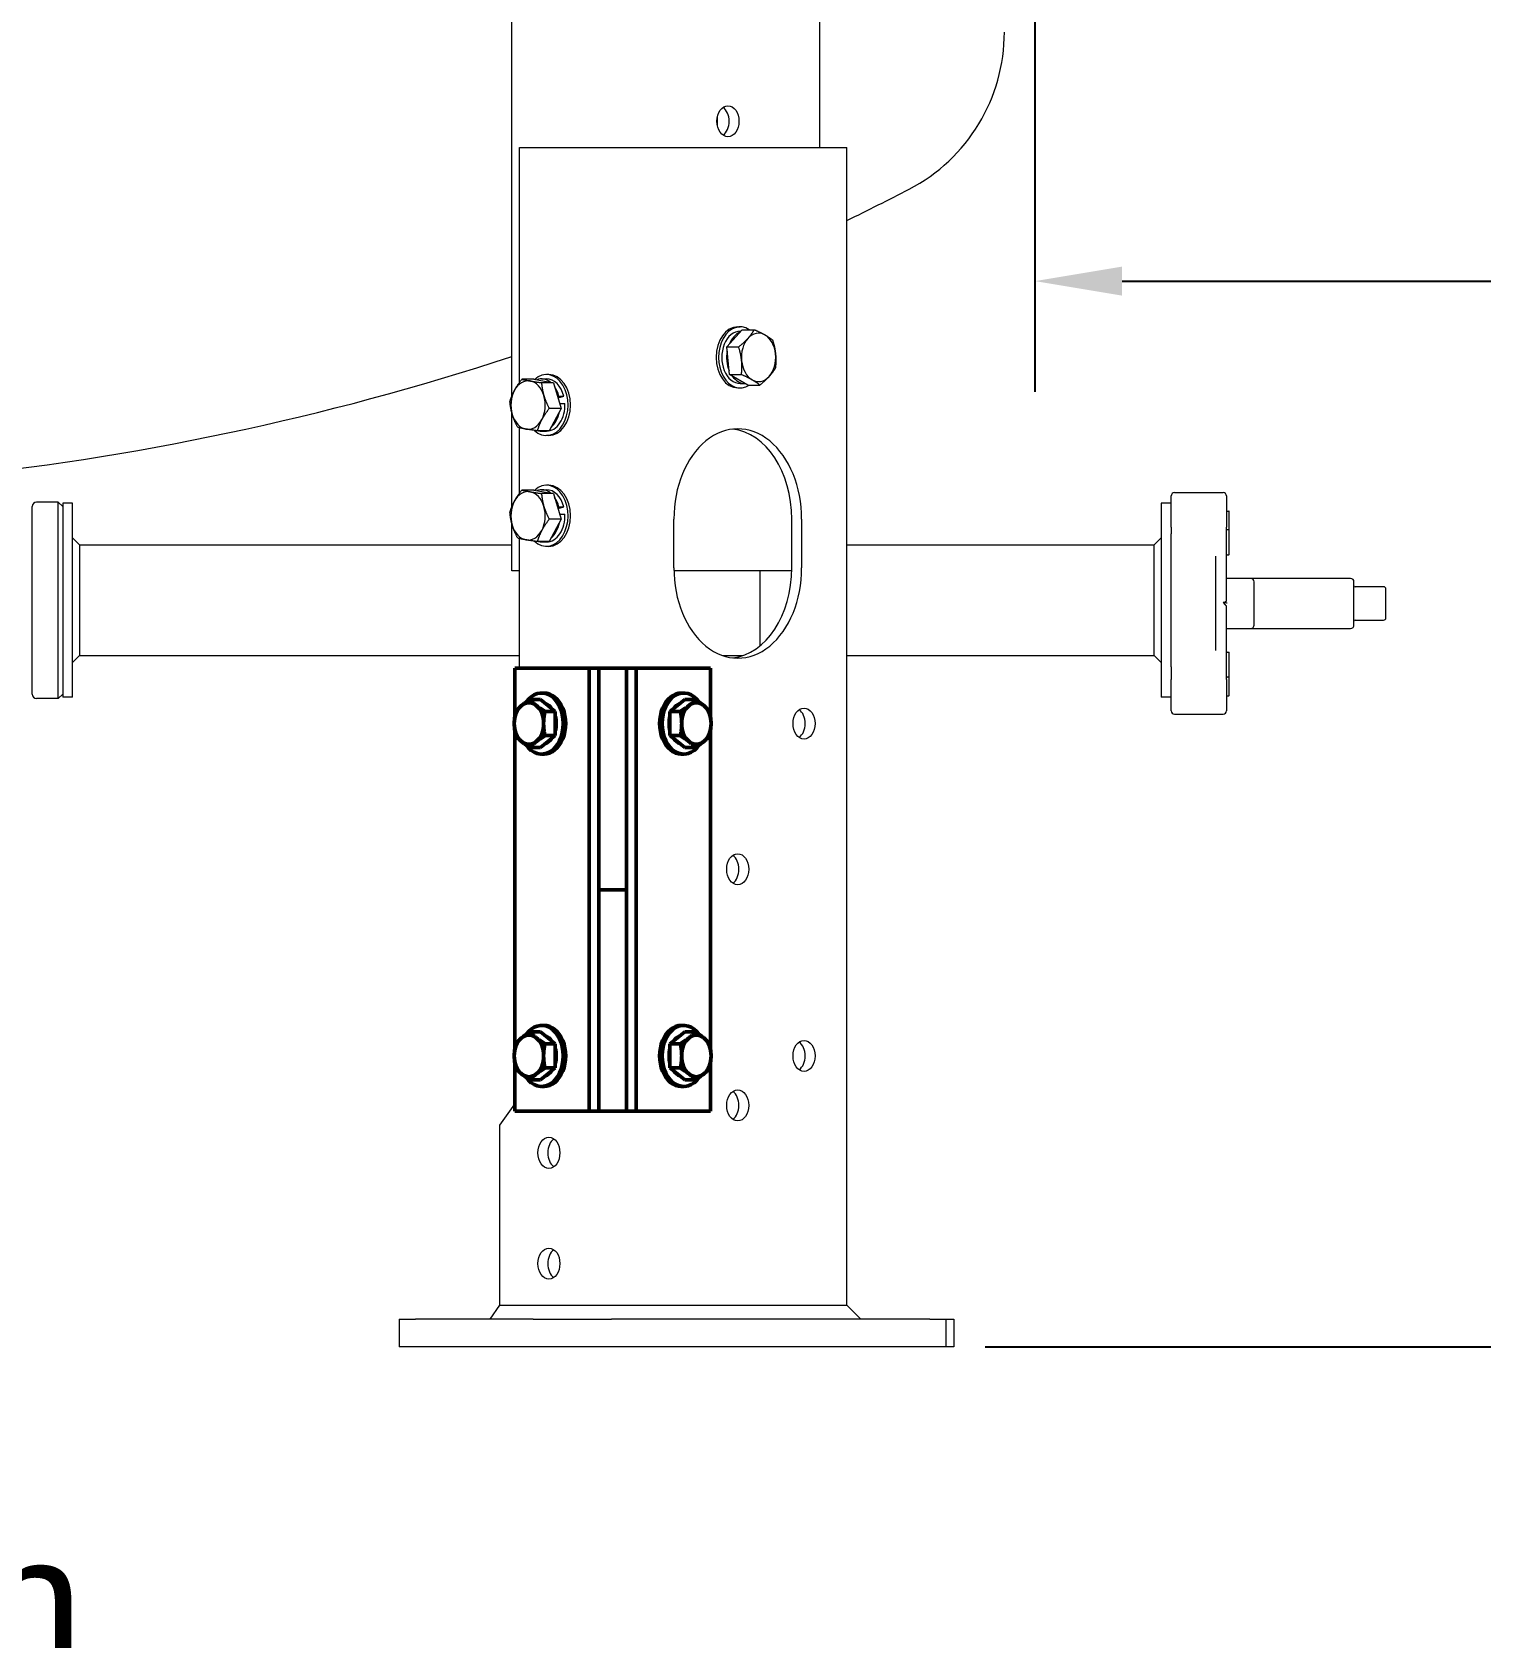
# Model space of a CAD drawing. Header units: inches. Extents: x 20 to 536, y 8 to 344.
# Drawn here: x 115.26 to 141.4, y 42.49 to 71.48 of the extents above; entities that cross this region are included whole.
import ezdxf

# ---------------------------------------------------------------- set-up
doc = ezdxf.new("R2010")
doc.units = ezdxf.units.IN
doc.header["$LTSCALE"] = 16
doc.header["$MEASUREMENT"] = 0
for name, color, linetype, lineweight in [('Dimension (ANSI)', 7, 'Continuous', 25), ('Symbol (ANSI)', 7, 'Continuous', 25), ('Visible (ANSI)', 7, 'Continuous', 50)]:
    doc.layers.add(name, color=color, linetype=linetype, lineweight=lineweight)
doc.styles.add('MEMCOR Medium', font='arial.ttf')
doc.dimstyles.new('Default (ANSI)', dxfattribs={"dimscale": 16, "dimtxt": 0.15, "dimasz": 0.098425, "dimexe": 0.125, "dimexo": 0.0625, "dimgap": 0.031496, "dimtad": 0, "dimtih": 1, "dimtoh": 1, "dimdec": 4, "dimrnd": 1e-08, "dimzin": 3, "dimdsep": 46, "dimlunit": 5, "dimtxsty": 'MEMCOR Medium', "dimcen": 0.09, "dimdle": 0.393701, "dimclrd": 256, "dimclre": 256, "dimclrt": 256, "dimadec": 0, "dimazin": 1, "dimtfac": 0.8, "dimtofl": 0, "dimtmove": 0, "dimatfit": 3, "dimfxl": 1, "dimfrac": 1, "dimtolj": 1, "dimtzin": 4, "dimlwd": -1, "dimlwe": -1, "dimarcsym": 0})
doc.dimstyles.new('Default (ANSI)$7', dxfattribs={"dimscale": 16, "dimtxt": 0.15, "dimasz": 0.098425, "dimexe": 0.125, "dimexo": 0.0625, "dimgap": 0.031496, "dimtad": 0, "dimtih": 1, "dimtoh": 1, "dimdec": 4, "dimrnd": 1e-08, "dimzin": 3, "dimdsep": 46, "dimlunit": 5, "dimtxsty": 'MEMCOR Medium', "dimcen": 0.09, "dimdle": 0.393701, "dimclrd": 256, "dimclre": 256, "dimclrt": 256, "dimadec": 0, "dimazin": 1, "dimtfac": 0.8, "dimtofl": 0, "dimtmove": 0, "dimatfit": 3, "dimfxl": 1, "dimfrac": 1, "dimtolj": 1, "dimtzin": 4, "dimlwd": -1, "dimlwe": -1, "dimarcsym": 0})

# ---------------------------------------------------------------- blocks, each defined once
blk = doc.blocks.new('*D20')
at = {"layer": 'Defpoints', "color": 0, "transparency": 16777216}
for p in [(100.349, 62.243), (104.299, 62.243), (95.718, 47.744)]:
    blk.add_point(p, dxfattribs=at)
at = {"layer": 'Dimension (ANSI)', "transparency": 16777216}
for p, q in [((103.299, 62.243), (98.349, 62.243)), ((100.349, 49.319), (100.349, 60.669)), ((96.718, 47.744), (102.349, 47.744)), ((100.349, 40.7), (100.349, 47.744)), ((101.923, 40.7), (100.349, 40.7))]:
    blk.add_line(p, q, dxfattribs=at)
for points in [[(100.086, 60.669), (100.611, 60.669), (100.349, 62.243)], [(100.086, 49.319), (100.611, 49.319), (100.349, 47.744)]]:
    blk.add_solid(points, dxfattribs=at)
at = {"layer": 'Dimension (ANSI)', "transparency": 16777216, "char_height": 2.4, "attachment_point": 5, "style": 'MEMCOR Medium'}
for s, insert in [('\\A1; 14{\\H0.8x;\\S1#2;} in', (110.59, 43.132)), ('\\A1;[368.3 mm]', (110.59, 38.658))]:
    blk.add_mtext(s, dxfattribs=dict(at, insert=insert))
blk = doc.blocks.new('*D21')
at = {"layer": 'Defpoints', "color": 0, "transparency": 16777216}
for p in [(133.349, 74.726), (169.349, 74.726), (169.349, 66.981)]:
    blk.add_point(p, dxfattribs=at)
at = {"layer": 'Dimension (ANSI)', "transparency": 16777216}
for p, q in [((133.349, 73.726), (133.349, 64.981)), ((169.349, 73.726), (169.349, 64.981)), ((134.924, 66.981), (142.683, 66.981)), ((167.775, 66.981), (160.016, 66.981))]:
    blk.add_line(p, q, dxfattribs=at)
for points in [[(134.924, 67.243), (134.924, 66.719), (133.349, 66.981)], [(167.775, 67.243), (167.775, 66.719), (169.349, 66.981)]]:
    blk.add_solid(points, dxfattribs=at)
at = {"layer": 'Dimension (ANSI)', "transparency": 16777216, "char_height": 2.4, "attachment_point": 5, "style": 'MEMCOR Medium'}
for s, insert in [('\\A1; 36 in', (151.35, 68.711)), ('\\A1;[914.4 mm]', (151.35, 64.939))]:
    blk.add_mtext(s, dxfattribs=dict(at, insert=insert))
blk = doc.blocks.new('*D25')
at = {"layer": 'Defpoints', "color": 0, "transparency": 16777216}
for p in [(170.536, 82.726), (181.64, 82.726), (131.452, 47.744)]:
    blk.add_point(p, dxfattribs=at)
at = {"layer": 'Dimension (ANSI)', "transparency": 16777216}
for p, q in [((171.536, 82.726), (183.64, 82.726)), ((181.64, 81.151), (181.64, 69.007)), ((181.64, 49.319), (181.64, 61.463)), ((132.452, 47.744), (183.64, 47.744))]:
    blk.add_line(p, q, dxfattribs=at)
for points in [[(181.378, 81.151), (181.903, 81.151), (181.64, 82.726)], [(181.378, 49.319), (181.903, 49.319), (181.64, 47.744)]]:
    blk.add_solid(points, dxfattribs=at)
at = {"layer": 'Dimension (ANSI)', "transparency": 16777216, "char_height": 2.4, "attachment_point": 5, "style": 'MEMCOR Medium'}
for s, insert in [('\\A1; 35 in', (181.64, 66.965)), ('\\A1;[888.5 mm]', (181.64, 63.193))]:
    blk.add_mtext(s, dxfattribs=dict(at, insert=insert))

msp = doc.modelspace()

# ---------------------------------------------------------------- linework, layer by layer
at = {"layer": 'Visible (ANSI)', "linetype": 'Continuous', "lineweight": 18}
for p, q in [((129.46988, 69.393967), (129.46988, 74.089138)), ((123.910699, 64.905094), (123.910699, 72.475967)), ((127.62301, 69.779726), (127.62301, 69.954208)), ((124.050458, 69.393967), (125.24314, 69.393967)), ((124.050458, 65.153029), (124.050458, 69.393967)), ((125.24314, 69.393967), (126.218947, 69.393967)), ((126.218947, 69.393967), (129.756894, 69.393967)), ((129.756894, 69.393967), (129.958991, 69.393967)), ((129.958991, 48.493967), (129.958991, 69.393967)), ((127.789498, 65.792695), (128.070746, 66.104155)), ((127.987921, 66.155149), (128.032463, 66.155149)), ((128.070746, 66.104155), (128.286183, 66.104155)), ((128.032463, 66.075319), (128.044707, 66.075319)), ((127.839603, 65.292507), (127.789498, 65.792695)), ((127.789498, 65.792695), (128.004935, 65.792695)), ((124.580789, 65.295149), (124.536246, 65.295149)), ((128.170957, 65.10378), (127.839603, 65.292507)), ((127.839603, 65.292507), (128.05504, 65.292507)), ((124.308692, 65.209235), (124.093255, 65.209235)), ((124.308692, 65.209235), (124.663192, 65.147044)), ((124.663192, 65.147044), (124.447755, 65.147044)), ((124.447858, 65.215319), (124.536246, 65.215319)), ((124.663192, 65.147044), (124.802358, 64.681776)), ((127.987921, 65.052786), (128.032463, 65.052786)), ((128.032463, 65.132616), (128.120329, 65.132616)), ((128.170957, 65.10378), (128.386394, 65.10378)), ((123.879875, 64.783386), (123.876041, 64.783386)), ((124.802358, 64.681776), (124.586921, 64.681776)), ((124.802358, 64.681776), (124.587024, 64.2787)), ((124.761366, 64.903959), (124.737931, 64.897173)), ((124.744976, 64.873618), (124.849754, 64.903959)), ((124.761366, 64.903959), (124.849754, 64.903959)), ((124.776032, 64.769791), (124.7806, 64.771114)), ((124.7806, 64.771114), (124.868989, 64.771114)), ((123.910699, 62.905094), (123.910699, 64.606149)), ((124.050458, 63.153029), (124.050458, 64.332966)), ((124.587024, 64.2787), (124.371587, 64.2787)), ((124.447858, 64.272616), (124.536246, 64.272616)), ((124.580789, 64.192786), (124.536246, 64.192786)), ((124.308692, 63.209235), (124.093255, 63.209235)), ((124.308692, 63.209235), (124.663192, 63.147044)), ((124.447858, 63.215319), (124.536246, 63.215319)), ((124.580789, 63.295149), (124.536246, 63.295149)), ((115.25617, 59.527086), (115.25617, 62.912605)), ((115.728611, 62.991345), (115.33491, 62.991345)), ((115.728611, 59.448345), (115.728611, 62.991345)), ((115.807351, 62.912605), (115.728611, 62.991345)), ((115.807351, 62.969845), (115.807351, 59.469845)), ((115.986651, 62.969845), (115.807351, 62.969845)), ((115.986651, 59.469845), (115.986651, 62.969845)), ((124.663192, 63.147044), (124.447755, 63.147044)), ((124.663192, 63.147044), (124.802358, 62.681776)), ((135.628051, 62.969845), (135.628051, 59.469845)), ((135.807351, 62.969845), (135.628051, 62.969845)), ((135.807351, 62.584686), (135.807351, 63.102255)), ((135.867351, 63.162255), (136.747351, 63.162255)), ((136.807351, 63.102255), (136.807351, 62.584686)), ((124.802358, 62.681776), (124.586921, 62.681776)), ((124.802358, 62.681776), (124.587024, 62.2787)), ((124.761366, 62.903959), (124.737931, 62.897173)), ((124.744976, 62.873618), (124.849754, 62.903959)), ((124.761366, 62.903959), (124.849754, 62.903959)), ((124.776032, 62.769791), (124.7806, 62.771114)), ((124.7806, 62.771114), (124.868989, 62.771114)), ((126.835337, 61.803967), (126.835337, 62.683967)), ((128.963728, 61.803967), (128.963728, 62.683967)), ((129.140505, 62.683967), (129.140505, 61.803967)), ((136.817351, 62.828773), (136.847351, 62.828773)), ((136.857351, 62.504776), (136.857351, 62.818773)), ((116.111651, 62.219845), (115.986651, 62.344845)), ((123.910699, 61.747967), (123.910699, 62.606149)), ((124.050458, 59.993967), (124.050458, 62.332966)), ((135.503051, 62.219845), (135.628051, 62.344845)), ((135.807351, 62.537028), (135.807351, 62.584686)), ((135.807351, 62.537028), (135.807351, 62.42004)), ((135.807351, 60.019651), (135.807351, 62.42004)), ((136.807351, 62.584686), (136.807351, 62.537028)), ((136.807351, 61.212755), (136.807351, 62.537028)), ((136.817351, 62.494776), (136.847351, 62.494776)), ((136.857351, 62.500123), (136.857351, 62.504776)), ((136.857351, 62.216892), (136.857351, 62.500123)), ((116.111651, 62.219845), (123.910699, 62.219845)), ((116.111651, 62.219845), (116.111651, 60.534355)), ((124.587024, 62.2787), (124.371587, 62.2787)), ((124.447858, 62.272616), (124.536246, 62.272616)), ((124.580789, 62.192786), (124.536246, 62.192786)), ((129.958991, 62.219845), (135.503051, 62.219845)), ((135.503051, 60.534355), (135.503051, 62.219845)), ((136.817351, 62.042319), (136.847351, 62.042319)), ((136.857351, 62.201545), (136.857351, 62.216892)), ((136.857351, 62.052319), (136.857351, 62.201545)), ((124.050458, 61.747967), (123.910699, 61.747967)), ((128.963048, 61.747967), (126.836017, 61.747967)), ((128.387436, 61.747967), (128.387436, 60.392346)), ((136.607351, 62.01343), (136.607351, 60.311079)), ((137.243741, 61.612255), (136.807351, 61.612255)), ((137.243741, 61.612255), (137.247351, 61.612255)), ((137.259471, 61.612255), (137.247351, 61.612255)), ((139.043093, 61.612255), (137.259471, 61.612255)), ((137.307351, 60.772255), (137.307351, 61.552255)), ((139.043093, 61.612255), (139.047351, 61.612255)), ((139.107351, 60.772255), (139.107351, 61.552255)), ((139.637672, 61.462255), (139.127351, 61.462255)), ((139.637672, 61.462255), (139.642351, 61.462255)), ((136.779148, 61.176949), (136.747351, 61.176949)), ((136.747351, 61.176949), (136.784819, 61.139481)), ((139.682351, 60.902255), (139.682351, 61.422255)), ((136.784819, 61.139481), (136.802571, 61.121729)), ((136.807351, 59.787482), (136.807351, 61.111755)), ((136.807351, 60.712255), (137.243741, 60.712255)), ((137.247351, 60.712255), (137.243741, 60.712255)), ((137.247351, 60.712255), (137.259471, 60.712255)), ((137.259471, 60.712255), (139.043093, 60.712255)), ((139.047351, 60.712255), (139.043093, 60.712255)), ((139.127351, 60.862255), (139.637672, 60.862255)), ((139.642351, 60.862255), (139.637672, 60.862255)), ((116.111651, 60.534355), (116.111651, 60.219845)), ((135.503051, 60.219845), (135.503051, 60.534355)), ((116.111651, 60.219845), (115.986651, 60.094845)), ((116.111651, 60.219845), (124.050458, 60.219845)), ((127.716391, 60.219845), (128.082674, 60.219845)), ((129.958991, 60.219845), (135.503051, 60.219845)), ((135.503051, 60.219845), (135.628051, 60.094845)), ((135.807351, 60.019651), (135.807351, 59.787482)), ((136.817351, 60.282191), (136.847351, 60.282191)), ((136.857351, 60.122964), (136.857351, 60.272191)), ((136.857351, 60.107617), (136.857351, 60.122964)), ((136.857351, 59.824387), (136.857351, 60.107617)), ((135.807351, 59.739823), (135.807351, 59.787482)), ((135.807351, 59.222255), (135.807351, 59.739823)), ((136.807351, 59.787482), (136.807351, 59.739823)), ((136.807351, 59.739823), (136.807351, 59.222255)), ((136.847351, 59.829734), (136.817351, 59.829734)), ((136.857351, 59.819734), (136.857351, 59.824387)), ((136.857351, 59.505737), (136.857351, 59.819734)), ((115.728611, 59.448345), (115.33491, 59.448345)), ((115.807351, 59.527086), (115.728611, 59.448345)), ((115.986651, 59.469845), (115.807351, 59.469845)), ((135.807351, 59.469845), (135.628051, 59.469845)), ((136.817351, 59.495737), (136.847351, 59.495737)), ((135.867351, 59.162255), (136.747351, 59.162255)), ((123.696905, 51.743967), (123.963277, 52.120674)), ((123.696905, 48.493967), (123.696905, 51.743967)), ((123.520128, 48.243967), (123.696905, 48.493967)), ((123.696905, 48.493967), (125.24314, 48.493967)), ((125.24314, 48.493967), (126.218947, 48.493967)), ((126.218947, 48.493967), (129.756894, 48.493967)), ((129.756894, 48.493967), (129.958991, 48.493967)), ((129.958991, 48.493967), (130.208991, 48.243967)), ((121.881403, 48.243967), (122.174297, 48.243967)), ((121.881403, 48.243967), (121.881403, 47.743967)), ((124.295617, 48.243967), (122.174297, 48.243967)), ((124.295617, 48.243967), (125.70983, 48.243967)), ((131.451538, 48.243967), (125.70983, 48.243967)), ((131.451538, 48.243967), (131.744431, 48.243967)), ((131.744431, 48.243967), (131.744431, 47.743967)), ((131.744431, 48.243967), (131.888265, 48.243967)), ((131.888265, 48.243967), (131.888265, 47.743967)), ((122.174297, 47.743967), (121.881403, 47.743967)), ((124.295617, 47.743967), (122.174297, 47.743967)), ((125.70983, 47.743967), (124.295617, 47.743967)), ((131.451538, 47.743967), (125.70983, 47.743967)), ((131.744431, 47.743967), (131.451538, 47.743967)), ((131.888265, 47.743967), (131.744431, 47.743967))]:
    msp.add_line(p, q, dxfattribs=at)
at = {"layer": 'Visible (ANSI)'}
for p, q in [((123.963277, 59.993967), (125.094648, 59.993967)), ((123.963277, 59.114992), (123.963277, 59.993967)), ((125.307328, 59.993967), (125.094648, 59.993967)), ((125.307328, 59.993967), (125.481044, 59.993967)), ((125.307328, 59.993967), (125.307328, 51.993967)), ((125.481044, 59.993967), (125.981044, 59.993967)), ((125.481044, 59.993967), (125.481044, 57.993967)), ((125.981044, 57.993967), (125.981044, 59.993967)), ((126.154759, 59.993967), (125.981044, 59.993967)), ((126.36744, 59.993967), (126.154759, 59.993967)), ((126.154759, 51.993967), (126.154759, 59.993967)), ((126.36744, 59.993967), (127.498811, 59.993967)), ((127.498811, 59.114992), (127.498811, 59.993967)), ((124.431384, 59.42698), (124.24435, 59.42698)), ((124.431384, 59.42698), (124.563967, 59.318727)), ((124.449065, 59.545149), (124.493607, 59.545149)), ((126.898121, 59.318727), (127.030703, 59.42698)), ((127.013023, 59.545149), (126.968481, 59.545149)), ((127.030703, 59.42698), (127.217737, 59.42698)), ((124.696549, 59.210474), (124.509515, 59.210474)), ((124.563967, 59.318727), (124.696549, 59.210474)), ((124.696549, 59.210474), (124.696549, 58.993967)), ((126.765538, 59.210474), (126.898121, 59.318727)), ((126.765538, 59.210474), (126.952572, 59.210474)), ((126.765538, 58.993967), (126.765538, 59.210474)), ((123.963277, 53.114992), (123.963277, 58.872942)), ((124.696549, 58.993967), (124.696549, 58.777461)), ((126.765538, 58.777461), (126.765538, 58.993967)), ((127.498811, 53.114992), (127.498811, 58.872942)), ((124.431384, 58.560955), (124.24435, 58.560955)), ((124.563967, 58.669208), (124.431384, 58.560955)), ((124.696549, 58.777461), (124.509515, 58.777461)), ((124.696549, 58.777461), (124.563967, 58.669208)), ((126.765538, 58.777461), (126.952572, 58.777461)), ((126.898121, 58.669208), (126.765538, 58.777461)), ((127.030703, 58.560955), (126.898121, 58.669208)), ((127.030703, 58.560955), (127.217737, 58.560955)), ((124.449065, 58.442786), (124.493607, 58.442786)), ((127.013023, 58.442786), (126.968481, 58.442786)), ((125.481044, 56.493967), (125.481044, 57.993967)), ((125.981044, 57.993967), (125.981044, 56.493967)), ((125.481044, 55.993967), (125.481044, 56.493967)), ((125.981044, 56.493967), (125.981044, 55.993967)), ((125.481044, 55.993967), (125.981044, 55.993967)), ((125.481044, 55.993967), (125.481044, 55.493967)), ((125.981044, 55.493967), (125.981044, 55.993967)), ((125.481044, 52.493967), (125.481044, 55.493967)), ((125.981044, 55.493967), (125.981044, 52.493967)), ((124.431384, 53.42698), (124.24435, 53.42698)), ((124.431384, 53.42698), (124.563967, 53.318727)), ((124.449065, 53.545149), (124.493607, 53.545149)), ((126.898121, 53.318727), (127.030703, 53.42698)), ((127.013023, 53.545149), (126.968481, 53.545149)), ((127.030703, 53.42698), (127.217737, 53.42698)), ((124.696549, 53.210474), (124.509515, 53.210474)), ((124.563967, 53.318727), (124.696549, 53.210474)), ((124.696549, 53.210474), (124.696549, 52.993967)), ((126.765538, 53.210474), (126.898121, 53.318727)), ((126.765538, 53.210474), (126.952572, 53.210474)), ((126.765538, 52.993967), (126.765538, 53.210474)), ((123.963277, 51.993967), (123.963277, 52.872942)), ((124.696549, 52.777461), (124.509515, 52.777461)), ((124.696549, 52.777461), (124.563967, 52.669208)), ((124.696549, 52.993967), (124.696549, 52.777461)), ((126.765538, 52.777461), (126.765538, 52.993967)), ((126.765538, 52.777461), (126.952572, 52.777461)), ((126.898121, 52.669208), (126.765538, 52.777461)), ((127.498811, 51.993967), (127.498811, 52.872942)), ((124.431384, 52.560955), (124.24435, 52.560955)), ((124.563967, 52.669208), (124.431384, 52.560955)), ((125.481044, 52.493967), (125.481044, 51.993967)), ((125.981044, 51.993967), (125.981044, 52.493967)), ((127.030703, 52.560955), (126.898121, 52.669208)), ((127.030703, 52.560955), (127.217737, 52.560955)), ((124.449065, 52.442786), (124.493607, 52.442786)), ((127.013023, 52.442786), (126.968481, 52.442786)), ((123.963277, 51.993967), (125.094648, 51.993967)), ((125.307328, 51.993967), (125.094648, 51.993967)), ((125.307328, 51.993967), (125.481044, 51.993967)), ((125.481044, 51.993967), (125.981044, 51.993967)), ((126.154759, 51.993967), (125.981044, 51.993967)), ((126.36744, 51.993967), (126.154759, 51.993967)), ((126.36744, 51.993967), (127.498811, 51.993967))]:
    msp.add_line(p, q, dxfattribs=at)
at = {"layer": 'Visible (ANSI)', "linetype": 'Continuous', "lineweight": 18}
for centre, radius, start, end in [((129.60948, 71.471505), 3.19, 297.4655118, 0.0801473), ((108.799477, 111.505967), 48.31, 295.9759911, 297.4655118), ((108.799477, 111.505967), 48.31, 275.6412602, 288.2278705), ((115.33491, 62.912605), 0.07874, 90, 180), ((135.867351, 63.102255), 0.06, 90, 180), ((136.747351, 63.102255), 0.06, 0, 90), ((136.817351, 62.838773), 0.01, 180, 270), ((136.847351, 62.818773), 0.01, 0, 90), ((136.817351, 62.484776), 0.01, 90, 180), ((136.847351, 62.504776), 0.01, 270, 0), ((136.817351, 62.032319), 0.01, 90, 180), ((136.847351, 62.052319), 0.01, 270, 0), ((137.247351, 61.552255), 0.06, 0, 90), ((139.047351, 61.552255), 0.06, 0, 90), ((139.127351, 61.482255), 0.02, 180, 270), ((139.642351, 61.422255), 0.04, 0, 90), ((139.642351, 60.902255), 0.04, 270, 0), ((137.247351, 60.772255), 0.06, 270, 0), ((139.047351, 60.772255), 0.06, 270, 0), ((139.127351, 60.842255), 0.02, 90, 180), ((136.817351, 60.292191), 0.01, 180, 270), ((136.847351, 60.272191), 0.01, 0, 90), ((136.817351, 59.839734), 0.01, 180, 270), ((136.847351, 59.819734), 0.01, 0, 90), ((115.33491, 59.527086), 0.07874, 180, 270), ((136.817351, 59.485737), 0.01, 90, 180), ((136.847351, 59.505737), 0.01, 270, 0), ((135.867351, 59.222255), 0.06, 180, 270), ((136.747351, 59.222255), 0.06, 270, 0)]:
    msp.add_arc(centre, radius, start, end, dxfattribs=at)
for centre in [(127.811144, 69.866967), (129.184138, 58.993967), (127.987921, 56.362967), (129.184138, 52.993967), (127.987921, 52.099967), (124.580789, 51.243967), (124.580789, 49.243967)]:
    msp.add_ellipse(centre, major_axis=(0, -0.28), ratio=0.707106781, dxfattribs=at)
for centre, major_axis, ratio, start_param, end_param in [((127.634367, 69.866967), (0, 0.28), 0.707106781, 3.604362771, 5.820415189), ((127.987921, 65.603967), (0, -0.551181), 0.707106781, 3.141592654, 6.283185307), ((128.032463, 65.603967), (0, -0.551181), 0.707106781, 2.708048134, 6.716729826), ((128.032463, 65.603967), (0, 0.471351), 0.707106781, 0, 3.141592654), ((128.120851, 65.603967), (0, 0.471351), 0.707106781, 0.283032366, 1.045625863), ((128.363919, 65.603967), (0, -0.4375), 0.707106781, 3.805921768, 4.85311932), ((128.363919, 65.603967), (0, 0.4375), 0.707106781, 5.900316871, 6.947514422), ((128.363919, 65.603967), (0, 0.4375), 0.707106781, 4.85311932, 5.900316871), ((128.120851, 65.603967), (0, 0.471351), 0.707106781, 1.330229917, 2.092823414), ((128.363919, 65.603967), (0, -0.4375), 0.707106781, 4.85311932, 5.900316871), ((128.363919, 65.603967), (0, 0.4375), 0.707106781, 3.805921768, 4.85311932), ((124.536246, 64.743967), (0, 0.551181), 0.707106781, 2.551696004, 6.858228731), ((124.447858, 64.743967), (0, 0.471351), 0.707106781, 5.778468412, 6.541061909), ((124.580789, 64.743967), (0, 0.551181), 0.707106781, 3.141592654, 6.283185307), ((128.120851, 65.603967), (0, -0.471351), 0.707106781, 5.519020122, 6.281613619), ((128.363919, 65.603967), (0, -0.4375), 0.707106781, 5.900316871, 6.947514422), ((124.20479, 64.743967), (0, -0.4375), 0.707106781, 4.065370058, 5.11256761), ((124.20479, 64.743967), (0, 0.4375), 0.707106781, 6.159765161, 7.206962712), ((124.20479, 64.743967), (0, 0.4375), 0.707106781, 5.11256761, 6.159765161), ((124.536246, 64.743967), (0, 0.471351), 0.707106781, 5.058702029, 6.283185307), ((124.447858, 64.743967), (0, -0.471351), 0.707106781, 1.917109375, 2.352271705), ((124.20479, 64.743967), (0, 0.4375), 0.707106781, 4.065370058, 5.11256761), ((124.536246, 64.743967), (0, -0.471351), 0.707106781, 0, 1.62842094), ((124.447858, 64.743967), (0, -0.471351), 0.707106781, 1.589678207, 1.62842094), ((124.20479, 64.743967), (0, -0.4375), 0.707106781, 5.11256761, 6.159765161), ((124.20479, 64.743967), (0, -0.4375), 0.707106781, 6.159765161, 7.206962712), ((124.447858, 64.743967), (0, -0.471351), 0.707106781, 0.542480656, 1.305074153), ((124.447858, 64.743967), (0, -0.471351), 0.707106781, 6.122350678, 6.444019936), ((127.987921, 62.683967), (0, 1.63), 0.707106781, 4.71238898, 7.853981634), ((127.811144, 62.683967), (0, 1.63), 0.707106781, 4.71238898, 6.206422826), ((124.20479, 62.743967), (0, 0.4375), 0.707106781, 6.159765161, 7.206962712), ((124.536246, 62.743967), (0, 0.551181), 0.707106781, 2.551696004, 6.858228731), ((124.447858, 62.743967), (0, 0.471351), 0.707106781, 5.778468412, 6.541061909), ((124.536246, 62.743967), (0, 0.471351), 0.707106781, 5.058702029, 6.283185307), ((124.580789, 62.743967), (0, 0.551181), 0.707106781, 3.141592654, 6.283185307), ((124.20479, 62.743967), (0, -0.4375), 0.707106781, 4.065370058, 5.11256761), ((124.20479, 62.743967), (0, 0.4375), 0.707106781, 5.11256761, 6.159765161), ((124.20479, 62.743967), (0, 0.4375), 0.707106781, 4.065370058, 5.11256761), ((124.447858, 62.743967), (0, -0.471351), 0.707106781, 1.917109375, 2.352271705), ((124.536246, 62.743967), (0, -0.471351), 0.707106781, 0, 1.62842094), ((124.447858, 62.743967), (0, -0.471351), 0.707106781, 0.542480656, 1.305074153), ((124.447858, 62.743967), (0, -0.471351), 0.707106781, 1.589678207, 1.62842094), ((124.20479, 62.743967), (0, -0.4375), 0.707106781, 5.11256761, 6.159765161), ((124.20479, 62.743967), (0, -0.4375), 0.707106781, 6.159765161, 7.206962712), ((124.447858, 62.743967), (0, -0.471351), 0.707106781, 6.122350678, 6.444019936), ((127.987921, 61.803967), (0, -1.63), 0.707106781, 4.71238898, 7.853981634), ((127.811144, 61.803967), (0, -1.63), 0.707106781, 0.076762481, 1.570796327), ((136.747351, 61.212755), (-0.06, 0), 0.425, 2.540898119, 3.141592654), ((136.747351, 61.111755), (0.06, 0), 0.425, 0, 0.401870647), ((129.007361, 58.993967), (0, 0.28), 0.707106781, 3.604362771, 5.820415189), ((127.811144, 56.362967), (0, 0.28), 0.707106781, 3.604362771, 5.820415189), ((129.007361, 52.993967), (0, 0.28), 0.707106781, 3.604362771, 5.820415189), ((127.811144, 52.099967), (0, 0.28), 0.707106781, 3.604362771, 5.820415189), ((124.757565, 51.243967), (0, -0.28), 0.707106781, 3.604362771, 5.820415189), ((124.757565, 49.243967), (0, -0.28), 0.707106781, 3.604362771, 5.820415189)]:
    msp.add_ellipse(centre, major_axis=major_axis, ratio=ratio, start_param=start_param, end_param=end_param, dxfattribs=at)
at = {"layer": 'Visible (ANSI)'}
for centre, major_axis, start_param, end_param in [((124.449065, 58.993967), (0, -0.551181), 5.487595753, 10.220367515), ((124.493607, 58.993967), (0, -0.551181), 0, 3.141592654), ((126.968481, 58.993967), (0, 0.551181), 0, 3.141592654), ((127.013023, 58.993967), (0, 0.551181), 5.487595753, 10.220367515), ((124.220666, 58.993967), (0, -0.375), 3.665191429, 4.71238898), ((124.220666, 58.993967), (0, 0.375), 5.759586532, 6.806784083), ((124.220666, 58.993967), (0, 0.375), 4.71238898, 5.759586532), ((124.449065, 58.993967), (0, 0.375), 5.500644488, 6.018528575), ((127.013023, 58.993967), (0, 0.375), 0.264656732, 0.782540819), ((127.241421, 58.993967), (0, -0.375), 3.665191429, 4.71238898), ((127.241421, 58.993967), (0, 0.375), 5.759586532, 6.806784083), ((127.241421, 58.993967), (0, 0.375), 4.71238898, 5.759586532), ((124.220666, 58.993967), (0, -0.375), 4.71238898, 5.759586532), ((124.220666, 58.993967), (0, 0.375), 3.665191429, 4.71238898), ((124.449065, 58.993967), (0, -0.375), 1.203559064, 1.93803359), ((127.013023, 58.993967), (0, 0.375), 1.203559064, 1.93803359), ((127.241421, 58.993967), (0, -0.375), 4.71238898, 5.759586532), ((127.241421, 58.993967), (0, 0.375), 3.665191429, 4.71238898), ((124.220666, 58.993967), (0, -0.375), 5.759586532, 6.806784083), ((124.449065, 58.993967), (0, -0.375), 0.264656732, 0.782540819), ((127.013023, 58.993967), (0, -0.375), 5.500644488, 6.018528575), ((127.241421, 58.993967), (0, -0.375), 5.759586532, 6.806784083), ((124.220666, 52.993967), (0, 0.375), 5.759586532, 6.806784083), ((124.449065, 52.993967), (0, -0.551181), 5.487595753, 10.220367515), ((124.493607, 52.993967), (0, -0.551181), 0, 3.141592654), ((124.449065, 52.993967), (0, 0.375), 5.500644488, 6.018528575), ((126.968481, 52.993967), (0, 0.551181), 0, 3.141592654), ((127.013023, 52.993967), (0, 0.551181), 5.487595753, 10.220367515), ((127.013023, 52.993967), (0, 0.375), 0.264656732, 0.782540819), ((127.241421, 52.993967), (0, 0.375), 5.759586532, 6.806784083), ((124.220666, 52.993967), (0, -0.375), 3.665191429, 4.71238898), ((124.220666, 52.993967), (0, 0.375), 4.71238898, 5.759586532), ((124.449065, 52.993967), (0, -0.375), 1.203559064, 1.93803359), ((127.013023, 52.993967), (0, 0.375), 1.203559064, 1.93803359), ((127.241421, 52.993967), (0, -0.375), 3.665191429, 4.71238898), ((127.241421, 52.993967), (0, 0.375), 4.71238898, 5.759586532), ((124.220666, 52.993967), (0, -0.375), 4.71238898, 5.759586532), ((124.220666, 52.993967), (0, 0.375), 3.665191429, 4.71238898), ((127.241421, 52.993967), (0, -0.375), 4.71238898, 5.759586532), ((127.241421, 52.993967), (0, 0.375), 3.665191429, 4.71238898), ((124.220666, 52.993967), (0, -0.375), 5.759586532, 6.806784083), ((124.449065, 52.993967), (0, -0.375), 0.264656732, 0.782540819), ((127.013023, 52.993967), (0, -0.375), 5.500644488, 6.018528575), ((127.241421, 52.993967), (0, -0.375), 5.759586532, 6.806784083)]:
    msp.add_ellipse(centre, major_axis=major_axis, ratio=0.707106781, start_param=start_param, end_param=end_param, dxfattribs=at)
at = {"layer": 'Visible (ANSI)', "linetype": 'Continuous', "lineweight": 18}
for points, weights in [([(128.17319, 65.948425), (128.238454, 66.020699), (128.286183, 66.104155)], [1, 1.04314139574, 1.01001874936]), ([(128.286183, 66.104155), (128.4026, 66.053585), (128.479491, 66.009791)], [1.01001874936, 1.04314139574, 1]), ([(128.004935, 65.792695), (128.107926, 65.87615), (128.17319, 65.948425)], [1.01001874936, 1.04314139574, 1]), ([(128.479491, 66.009791), (128.556381, 65.965997), (128.617537, 65.915428)], [1, 1.04314139574, 1.01001874936]), ([(128.617537, 65.915428), (128.658593, 65.781403), (128.67022, 65.665334)], [1.01001874936, 1.04314139574, 1]), ([(128.057618, 65.542601), (128.045991, 65.65867), (128.004935, 65.792695)], [1, 1.04314139574, 1.01001874936]), ([(128.05504, 65.292507), (128.069246, 65.426532), (128.057618, 65.542601)], [1.01001874936, 1.04314139574, 1]), ([(128.67022, 65.665334), (128.681847, 65.549265), (128.667642, 65.41524)], [1, 1.04314139574, 1.01001874936]), ([(128.248348, 65.198144), (128.171457, 65.241938), (128.05504, 65.292507)], [1, 1.04314139574, 1.01001874936]), ([(128.554649, 65.25951), (128.489385, 65.187236), (128.386394, 65.10378)], [1, 1.04314139574, 1.01001874936]), ([(128.667642, 65.41524), (128.619913, 65.331785), (128.554649, 65.25951)], [1.01001874936, 1.04314139574, 1]), ([(123.877921, 64.806159), (123.907989, 64.914163), (123.957957, 65.007697)], [1.01001874936, 1.04314139574, 1]), ([(123.957957, 65.007697), (124.007926, 65.101231), (124.093255, 65.209235)], [1, 1.04314139574, 1.01001874936]), ([(124.093255, 65.209235), (124.160612, 65.192571), (124.242874, 65.17814)], [1.01001874936, 1.04314139574, 1]), ([(124.242874, 65.17814), (124.325136, 65.163708), (124.447755, 65.147044)], [1, 1.04314139574, 1.01001874936]), ([(124.447755, 65.147044), (124.457414, 65.022376), (124.489707, 64.91441)], [1.01001874936, 1.04314139574, 1]), ([(128.386394, 65.10378), (128.325239, 65.15435), (128.248348, 65.198144)], [1.01001874936, 1.04314139574, 1]), ([(123.878839, 64.794895), (123.87742, 64.789179), (123.876041, 64.783386)], [1.01316117506, 1.01168665214, 1.01001874936]), ([(123.876041, 64.783386), (123.886798, 64.686865), (123.910699, 64.602679)], [1.01001874936, 1.03601256864, 1.01503753497]), ([(123.919873, 64.573525), (123.887579, 64.681491), (123.877921, 64.806159)], [1, 1.04314139574, 1.01001874936]), ([(124.586921, 64.681776), (124.501591, 64.573772), (124.451623, 64.480238)], [1.01001874936, 1.04314139574, 1]), ([(124.489707, 64.91441), (124.522001, 64.806444), (124.586921, 64.681776)], [1, 1.04314139574, 1.01001874936]), ([(124.017087, 64.340891), (123.952166, 64.465559), (123.919873, 64.573525)], [1.01001874936, 1.04314139574, 1]), ([(124.451623, 64.480238), (124.401654, 64.386704), (124.371587, 64.2787)], [1, 1.04314139574, 1.01001874936]), ([(124.166706, 64.309795), (124.084444, 64.324227), (124.017087, 64.340891)], [1, 1.04314139574, 1.01001874936]), ([(124.371587, 64.2787), (124.248968, 64.295364), (124.166706, 64.309795)], [1.01001874936, 1.04314139574, 1]), ([(123.957957, 63.007697), (124.007926, 63.101231), (124.093255, 63.209235)], [1, 1.04314139574, 1.01001874936]), ([(124.093255, 63.209235), (124.160612, 63.192571), (124.242874, 63.17814)], [1.01001874936, 1.04314139574, 1]), ([(123.877921, 62.806159), (123.907989, 62.914163), (123.957957, 63.007697)], [1.01001874936, 1.04314139574, 1]), ([(124.242874, 63.17814), (124.325136, 63.163708), (124.447755, 63.147044)], [1, 1.04314139574, 1.01001874936]), ([(124.447755, 63.147044), (124.457414, 63.022376), (124.489707, 62.91441)], [1.01001874936, 1.04314139574, 1]), ([(124.489707, 62.91441), (124.522001, 62.806444), (124.586921, 62.681776)], [1, 1.04314139574, 1.01001874936]), ([(123.919873, 62.573525), (123.887579, 62.681491), (123.877921, 62.806159)], [1, 1.04314139574, 1.01001874936]), ([(124.586921, 62.681776), (124.501591, 62.573772), (124.451623, 62.480238)], [1.01001874936, 1.04314139574, 1]), ([(124.017087, 62.340891), (123.952166, 62.465559), (123.919873, 62.573525)], [1.01001874936, 1.04314139574, 1]), ([(124.166706, 62.309795), (124.084444, 62.324227), (124.017087, 62.340891)], [1, 1.04314139574, 1.01001874936]), ([(124.451623, 62.480238), (124.401654, 62.386704), (124.371587, 62.2787)], [1, 1.04314139574, 1.01001874936]), ([(124.371587, 62.2787), (124.248968, 62.295364), (124.166706, 62.309795)], [1.01001874936, 1.04314139574, 1])]:
    msp.add_rational_spline(points, weights, degree=2, dxfattribs=at)
for points, knots in [([(136.747351, 61.176949), (136.754172, 61.176949), (136.761019, 61.178809), (136.772199, 61.183554), (136.776779, 61.186053), (136.780852, 61.188432)], [0, 0, 0, 0, 0.05197567568, 0.05197567568, 0.0923027288, 0.0923027288, 0.0923027288, 0.0923027288]), ([(136.780852, 61.188432), (136.782029, 61.18912), (136.783163, 61.189798), (136.78871, 61.193168), (136.793236, 61.196091), (136.796848, 61.198342)], [0.0923027288, 0.0923027288, 0.0923027288, 0.0923027288, 0.10395135135, 0.10395135135, 0.15173708354, 0.15173708354, 0.15173708354, 0.15173708354]), ([(136.81101, 61.168646), (136.806233, 61.170846), (136.801418, 61.172403), (136.795395, 61.1741), (136.792905, 61.174716), (136.787814, 61.175809), (136.785232, 61.176284), (136.78263, 61.176684)], [0, 0, 0, 0, 0.0554026382, 0.0554026382, 0.091701074, 0.091701074, 0.1274278989, 0.1274278989, 0.1274278989, 0.1274278989]), ([(136.820595, 61.164462), (136.820558, 61.164475), (136.82052, 61.164489), (136.81881, 61.165104), (136.815904, 61.166391), (136.81101, 61.168646)], [-0.00064885071, -0.00064885071, -0.00064885071, -0.00064885071, 0, 0, 0.02871512002, 0.02871512002, 0.02871512002, 0.02871512002])]:
    msp.add_open_spline(points, degree=3, knots=knots, dxfattribs=at)
msp.add_open_spline([(136.779148, 61.176949), (136.780323, 61.176949), (136.781485, 61.176859), (136.78263, 61.176684)], degree=3, dxfattribs=at)
at = {"layer": 'Visible (ANSI)'}
for points in [[(124.088084, 59.318727), (124.149616, 59.368967), (124.24435, 59.42698)], [(124.24435, 59.42698), (124.291717, 59.368967), (124.353249, 59.318727)], [(127.108838, 59.318727), (127.17037, 59.368967), (127.217737, 59.42698)], [(127.217737, 59.42698), (127.312472, 59.368967), (127.374003, 59.318727)], [(123.955501, 58.993967), (123.955501, 59.094448), (123.979185, 59.210474)], [(123.979185, 59.210474), (124.026552, 59.268486), (124.088084, 59.318727)], [(124.353249, 59.318727), (124.414781, 59.268486), (124.509515, 59.210474)], [(124.509515, 59.210474), (124.485831, 59.094448), (124.485831, 58.993967)], [(126.952572, 59.210474), (127.047307, 59.268486), (127.108838, 59.318727)], [(126.976256, 58.993967), (126.976256, 59.094448), (126.952572, 59.210474)], [(127.374003, 59.318727), (127.435535, 59.268486), (127.482902, 59.210474)], [(127.482902, 59.210474), (127.506586, 59.094448), (127.506586, 58.993967)], [(123.979185, 58.777461), (123.955501, 58.893486), (123.955501, 58.993967)], [(124.485831, 58.993967), (124.485831, 58.893486), (124.509515, 58.777461)], [(126.952572, 58.777461), (126.976256, 58.893486), (126.976256, 58.993967)], [(127.506586, 58.993967), (127.506586, 58.893486), (127.482902, 58.777461)], [(124.088084, 58.669208), (124.026552, 58.719448), (123.979185, 58.777461)], [(124.24435, 58.560955), (124.149616, 58.618967), (124.088084, 58.669208)], [(124.353249, 58.669208), (124.291717, 58.618967), (124.24435, 58.560955)], [(124.509515, 58.777461), (124.414781, 58.719448), (124.353249, 58.669208)], [(127.108838, 58.669208), (127.047307, 58.719448), (126.952572, 58.777461)], [(127.217737, 58.560955), (127.17037, 58.618967), (127.108838, 58.669208)], [(127.374003, 58.669208), (127.312472, 58.618967), (127.217737, 58.560955)], [(127.482902, 58.777461), (127.435535, 58.719448), (127.374003, 58.669208)], [(124.088084, 53.318727), (124.149616, 53.368967), (124.24435, 53.42698)], [(124.24435, 53.42698), (124.291717, 53.368967), (124.353249, 53.318727)], [(127.108838, 53.318727), (127.17037, 53.368967), (127.217737, 53.42698)], [(127.217737, 53.42698), (127.312472, 53.368967), (127.374003, 53.318727)], [(123.955501, 52.993967), (123.955501, 53.094448), (123.979185, 53.210474)], [(123.979185, 53.210474), (124.026552, 53.268486), (124.088084, 53.318727)], [(124.353249, 53.318727), (124.414781, 53.268486), (124.509515, 53.210474)], [(124.509515, 53.210474), (124.485831, 53.094448), (124.485831, 52.993967)], [(126.952572, 53.210474), (127.047307, 53.268486), (127.108838, 53.318727)], [(126.976256, 52.993967), (126.976256, 53.094448), (126.952572, 53.210474)], [(127.374003, 53.318727), (127.435535, 53.268486), (127.482902, 53.210474)], [(127.482902, 53.210474), (127.506586, 53.094448), (127.506586, 52.993967)], [(123.979185, 52.777461), (123.955501, 52.893486), (123.955501, 52.993967)], [(124.088084, 52.669208), (124.026552, 52.719448), (123.979185, 52.777461)], [(124.509515, 52.777461), (124.414781, 52.719448), (124.353249, 52.669208)], [(124.485831, 52.993967), (124.485831, 52.893486), (124.509515, 52.777461)], [(126.952572, 52.777461), (126.976256, 52.893486), (126.976256, 52.993967)], [(127.108838, 52.669208), (127.047307, 52.719448), (126.952572, 52.777461)], [(127.482902, 52.777461), (127.435535, 52.719448), (127.374003, 52.669208)], [(127.506586, 52.993967), (127.506586, 52.893486), (127.482902, 52.777461)], [(124.24435, 52.560955), (124.149616, 52.618967), (124.088084, 52.669208)], [(124.353249, 52.669208), (124.291717, 52.618967), (124.24435, 52.560955)], [(127.217737, 52.560955), (127.17037, 52.618967), (127.108838, 52.669208)], [(127.374003, 52.669208), (127.312472, 52.618967), (127.217737, 52.560955)]]:
    msp.add_rational_spline(points, [1, 1.0379548493, 1], degree=2, dxfattribs=at)

# ---------------------------------------------------------------- dimensions: what is measured, and where the dimension line sits
at = {"layer": 'Dimension (ANSI)'}
for base, p1, p2, text, override, picture, middle in [((181.640279, 82.725967), (131.451538, 47.743967), (170.535727, 82.725967), ' <> in\\X[888.5 mm]', {"dimgap": 0.031496, "dimdec": 4, "dimpost": '', "dimtol": 0, "dimlim": 0, "dimtp": 0, "dimtm": 0, "dimtdec": 2, "dimatfit": 1}, '*D25', (181.640279, 65.234967)), ((100.348674, 62.243467), (95.717551, 47.743967), (104.299477, 62.243467), ' <> in\\X[368.3 mm]', {"dimgap": 0.031496, "dimdec": 4, "dimpost": '', "dimtol": 0, "dimlim": 0, "dimtp": 0, "dimtm": 0, "dimtdec": 2, "dimtmove": 1, "dimatfit": 2}, '*D20', (100.598141, 40.700281))]:
    dim = msp.add_linear_dim(base=base, p1=p1, p2=p2, angle=90, text=text, dimstyle='Default (ANSI)', override=override, dxfattribs=at)
    dim.commit()
    dim.dimension.update_dxf_attribs({"geometry": picture, "text_midpoint": middle, "dimtype": 160})
dim = msp.add_linear_dim(base=(169.349477, 66.981023), p1=(133.349477, 74.725967), p2=(169.349477, 74.725967), text=' <> in\\X[914.4 mm]', dimstyle='Default (ANSI)', override={"dimgap": 0.031496, "dimtih": 0, "dimtoh": 0, "dimdec": 4, "dimpost": '', "dimtol": 0, "dimlim": 0, "dimtp": 0, "dimtm": 0, "dimtdec": 2, "dimatfit": 1}, dxfattribs=at)
dim.commit()
dim.dimension.update_dxf_attribs({"geometry": '*D21', "text_midpoint": (151.349727, 66.981023), "dimtype": 160})

# ---------------------------------------------------------------- leaders
at = {"layer": 'Symbol (ANSI)', "annotation_type": 0, "has_hookline": 1, "hookline_direction": 0, "text_width": 56.363986}
msp.add_leader([(139.872702, 83.81923), (152.523891, 43.396223), (154.098694, 43.396223)], dimstyle='Default (ANSI)$7', override={"dimasz": 0.098425, "dimtad": 0, "dimldrblk": 'Dot'}, dxfattribs=at)

doc.saveas('drawing.dxf')
